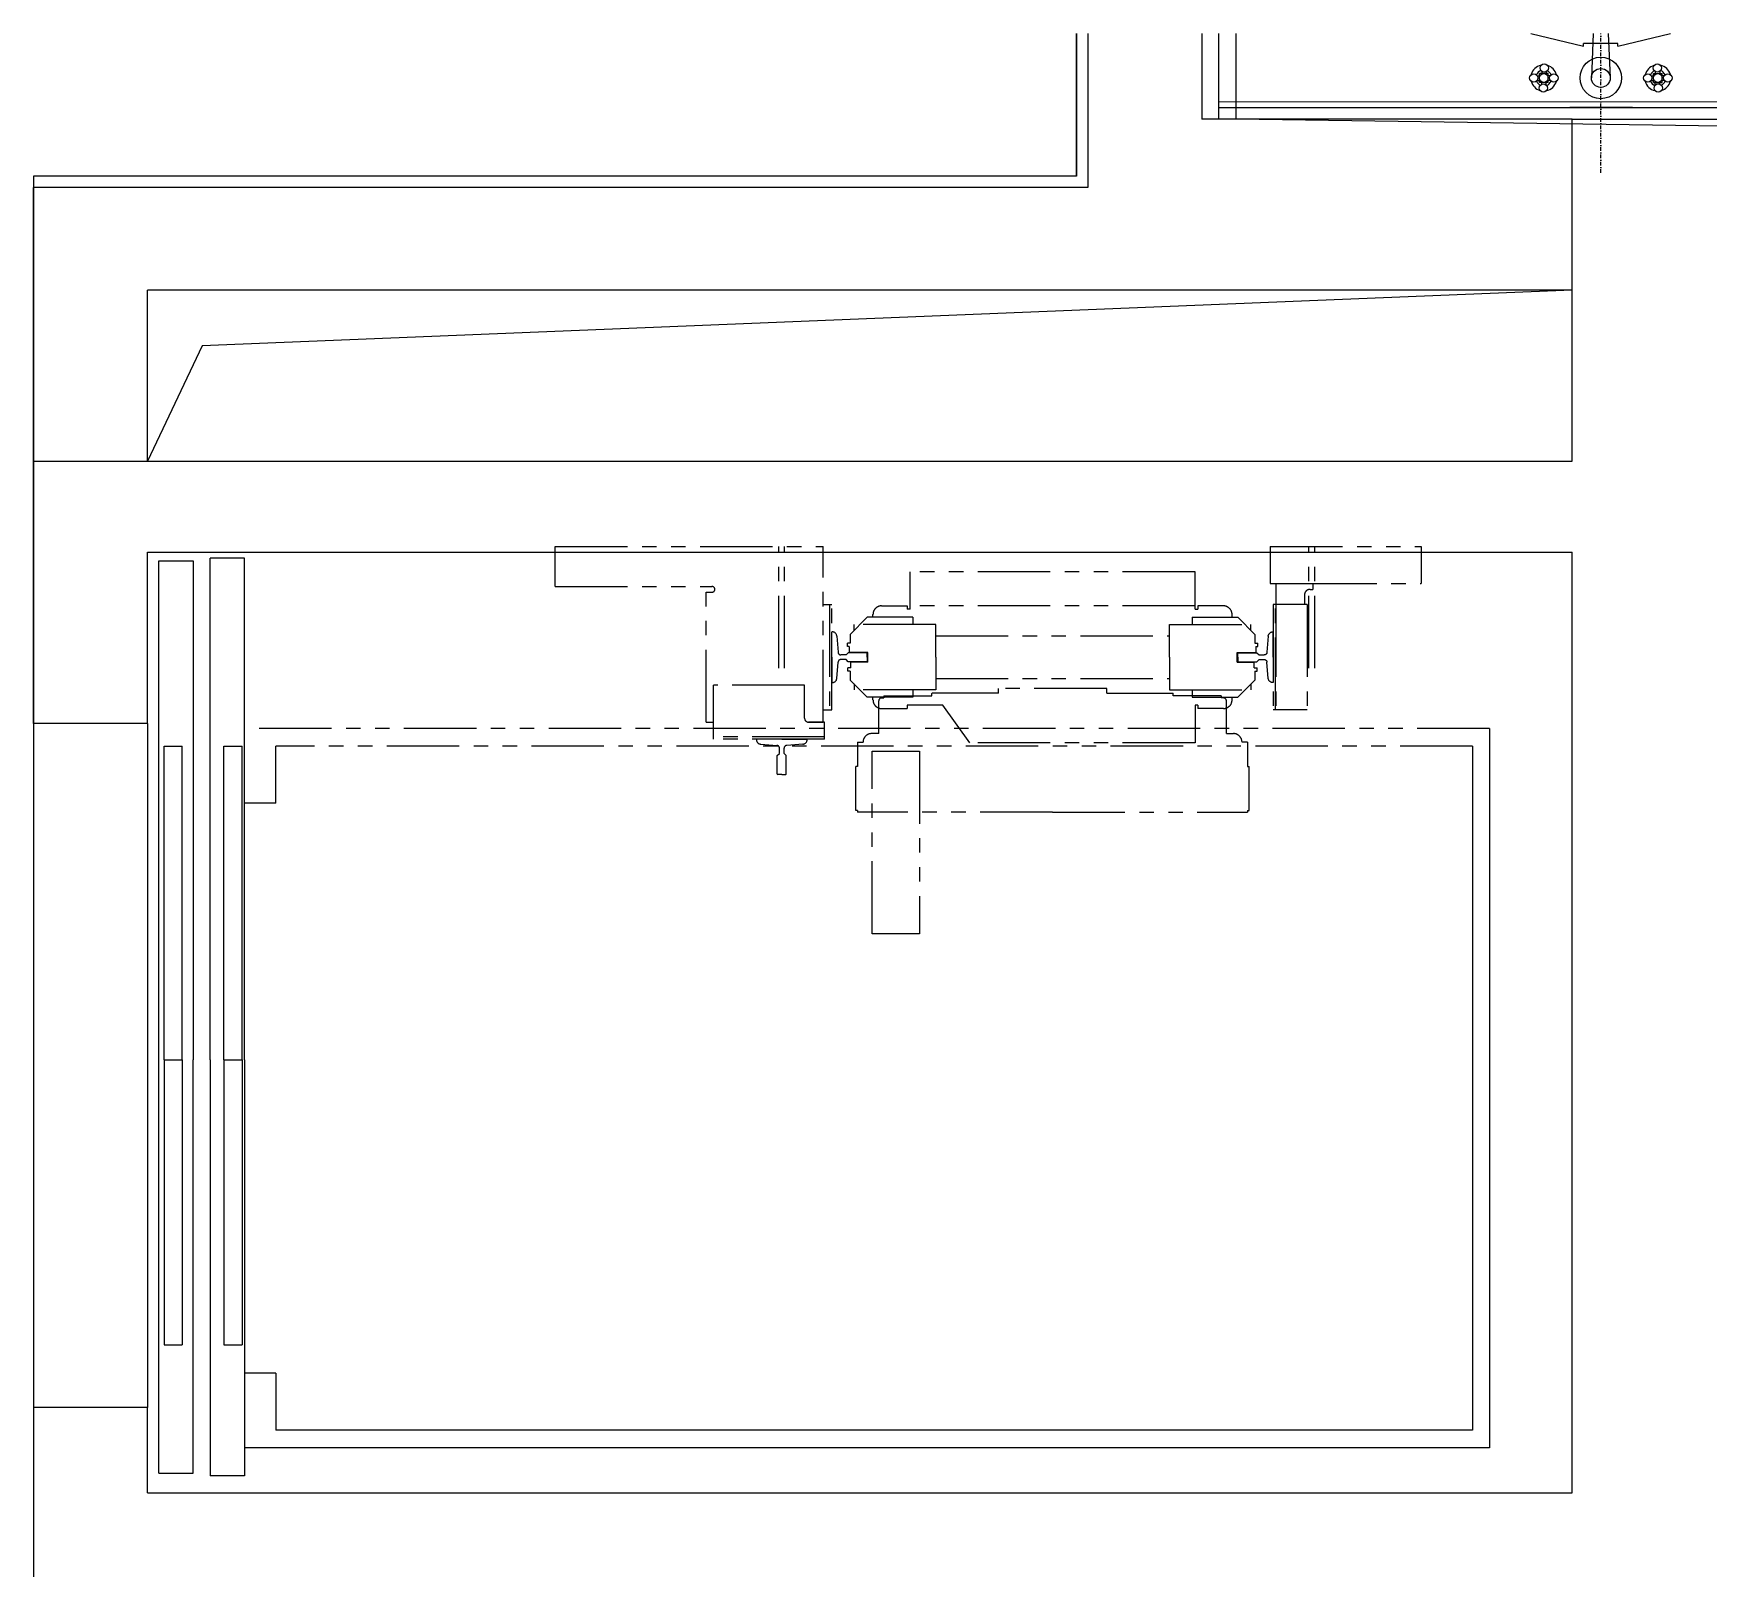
# Model space of a CAD drawing. Header units: millimetres. Extents: x 1372008 to 1411324, y -46445 to -30295.
# Drawn here: x 1385665 to 1388604, y -36037 to -33345 of the extents above; entities that cross this region are included whole.
import ezdxf

# ---------------------------------------------------------------- set-up
doc = ezdxf.new("R2010")
doc.units = ezdxf.units.MM
doc.linetypes.add('DASHDOT2', pattern=[12.7, 6.35, -3.175, 0, -3.175])
doc.linetypes.add('PHANTOMX2', pattern=[127, 63.5, -12.7, 12.7, -12.7, 12.7, -12.7])
for name, color, linetype in [('Baca', 7, 'Continuous'), ('Divar-komek', 7, 'Continuous'), ('Kafel', 7, 'Continuous'), ('Lift', 7, 'Continuous'), ('Meheccer', 7, 'Continuous'), ('plita 2', 7, 'Continuous'), ('Santexnika', 7, 'Continuous'), ('sutun1', 7, 'Continuous')]:
    doc.layers.add(name, color=color, linetype=linetype)
doc.layers.add('Guzgu', color=165, linetype='Continuous', lineweight=5, true_color=0x385ca8)

msp = doc.modelspace()

# ---------------------------------------------------------------- linework, layer by layer
at = {"layer": 'Baca'}
msp.add_lwpolyline([(1388365.2, -33794.8), (1385961.3, -33892.8), (1385865.2, -34094.8)], dxfattribs=at)
at = {"layer": 'Divar-komek'}
for p, q in [((1387515.2, -33344.8), (1387515.2, -33614.8)), ((1387715.2, -33344.8), (1387715.2, -33494.8)), ((1388365.2, -33494.8), (1387715.2, -33494.8)), ((1387515.2, -33614.8), (1385665.2, -33614.8)), ((1385665.2, -34094.8), (1385665.2, -33614.8)), ((1388365.2, -33794.8), (1385865.2, -33794.8)), ((1385865.2, -34094.8), (1385865.2, -33794.8))]:
    msp.add_line(p, q, dxfattribs=at)
at = {"layer": 'Guzgu'}
msp.add_line((1391085.2, -33464.8), (1387745.2, -33464.8), dxfattribs=at)
at = {"layer": 'Kafel'}
for p, q in [((1387495.2, -33594.8), (1387495.2, -33344.8)), ((1387745.2, -33494.8), (1387745.2, -33344.8))]:
    msp.add_line(p, q, dxfattribs=at)
at = {"layer": 'Lift'}
for p, q in [((1386035.2, -34264.8), (1385975.2, -34264.8)), ((1385975.2, -35144.8), (1385975.2, -34264.8)), ((1386035.2, -35144.8), (1386035.2, -34264.8)), ((1386580.7, -34314.8), (1386580.7, -34244.8)), ((1385885.2, -34269.8), (1385945.2, -34269.8)), ((1385885.2, -35869.8), (1385885.2, -34269.8)), ((1385945.2, -34269.8), (1385945.2, -35144.8)), ((1388220.2, -34563.8), (1388220.2, -35825.8)), ((1385894.2, -35144.8), (1385894.2, -34594.8)), ((1385894.2, -34594.8), (1385926.2, -34594.8)), ((1385926.2, -35144.8), (1385926.2, -34594.8)), ((1385999.2, -34594.8), (1386031.2, -34594.8)), ((1385999.2, -35144.8), (1385999.2, -34594.8)), ((1386031.2, -35144.8), (1386031.2, -34594.8)), ((1386090.2, -34694.8), (1386090.2, -34594.8)), ((1388190.2, -34594.8), (1388190.2, -35794.8)), ((1386090.2, -34694.8), (1386035.2, -34694.8)), ((1385894.2, -35144.8), (1385894.2, -35644.8)), ((1385894.2, -35144.8), (1385926.2, -35144.8)), ((1385926.2, -35144.8), (1385926.2, -35644.8)), ((1385945.2, -35869.8), (1385945.2, -35144.8)), ((1385975.2, -35144.8), (1385975.2, -35874.8)), ((1385999.2, -35144.8), (1386031.2, -35144.8)), ((1385999.2, -35144.8), (1385999.2, -35644.8)), ((1386031.2, -35144.8), (1386031.2, -35644.8)), ((1386035.2, -35144.8), (1386035.2, -35874.8)), ((1385894.2, -35644.8), (1385926.2, -35644.8)), ((1385999.2, -35644.8), (1386031.2, -35644.8)), ((1386090.2, -35694.8), (1386035.2, -35694.8)), ((1386090.2, -35694.8), (1386090.2, -35794.8)), ((1388190.2, -35794.8), (1386090.2, -35794.8)), ((1388220.2, -35825.8), (1386035.2, -35825.8)), ((1385885.2, -35869.8), (1385945.2, -35869.8)), ((1386035.2, -35874.8), (1385975.2, -35874.8))]:
    msp.add_line(p, q, dxfattribs=at)
at = {"layer": 'Lift', "linetype": 'PHANTOMX2', "ltscale": 2}
for p, q in [((1386580.7, -34244.8), (1387050.7, -34244.8)), ((1386973.2, -34458.1), (1386973.2, -34244.8)), ((1386983.2, -34458.1), (1386983.2, -34244.8)), ((1387050.7, -34552.8), (1387050.7, -34244.8)), ((1387835.2, -34244.8), (1387835.2, -34309.8)), ((1387835.2, -34244.8), (1388100.2, -34244.8)), ((1387903.2, -34458.1), (1387903.2, -34244.8)), ((1387913.2, -34458.1), (1387913.2, -34244.8)), ((1388100.2, -34244.8), (1388100.2, -34309.8)), ((1387703.2, -34288.8), (1387203.2, -34288.8)), ((1387203.2, -34354.8), (1387203.2, -34288.8)), ((1387703.2, -34354.8), (1387703.2, -34288.8)), ((1386580.7, -34314.8), (1386855.7, -34314.8)), ((1386845.7, -34324.8), (1386855.7, -34324.8)), ((1386845.7, -34552.8), (1386845.7, -34324.8)), ((1387835.2, -34309.8), (1387845.2, -34309.8)), ((1387845.2, -34309.8), (1387845.2, -34346.3)), ((1387845.2, -34309.8), (1387895.2, -34309.8)), ((1387895.2, -34309.8), (1388100.2, -34309.8)), ((1387905.2, -34319.8), (1387910.2, -34319.8)), ((1387910.2, -34309.8), (1387910.2, -34319.8)), ((1387050.7, -34346.3), (1387066.2, -34346.3)), ((1387061.7, -34346.3), (1387061.7, -34531.3)), ((1387066.2, -34531.3), (1387066.2, -34346.3)), ((1387153.2, -34348.8), (1387198.2, -34348.8)), ((1387198.2, -34348.8), (1387198.2, -34354.8)), ((1387203.2, -34354.8), (1387198.2, -34354.8)), ((1387703.2, -34348.8), (1387203.2, -34348.8)), ((1387203.2, -34354.8), (1387203.2, -34348.8)), ((1387703.2, -34354.8), (1387703.2, -34348.8)), ((1387703.2, -34354.8), (1387708.2, -34354.8)), ((1387708.2, -34348.8), (1387708.2, -34354.8)), ((1387753.2, -34348.8), (1387708.2, -34348.8)), ((1387840.2, -34346.3), (1387840.2, -34531.3)), ((1387845.2, -34346.3), (1387840.2, -34346.3)), ((1387844.7, -34531.3), (1387844.7, -34346.3)), ((1387895.2, -34346.3), (1387845.2, -34346.3)), ((1387845.2, -34346.3), (1387845.2, -34528.8)), ((1387895.2, -34329.8), (1387895.2, -34346.3)), ((1387900.2, -34346.3), (1387895.2, -34346.3)), ((1387900.2, -34346.3), (1387900.2, -34531.3)), ((1387098.2, -34398.8), (1387128.2, -34368.8)), ((1387248.2, -34381.3), (1387105.2, -34381.3)), ((1387105.2, -34391.8), (1387105.2, -34381.3)), ((1387208.2, -34368.8), (1387128.2, -34368.8)), ((1387138.2, -34368.8), (1387138.2, -34363.8)), ((1387208.2, -34368.8), (1387208.2, -34381.3)), ((1387248.2, -34438.8), (1387248.2, -34381.3)), ((1387658.2, -34438.8), (1387658.2, -34381.3)), ((1387658.2, -34381.3), (1387801.2, -34381.3)), ((1387698.2, -34368.8), (1387698.2, -34381.3)), ((1387698.2, -34368.8), (1387778.2, -34368.8)), ((1387768.2, -34368.8), (1387768.2, -34363.8)), ((1387808.2, -34398.8), (1387778.2, -34368.8)), ((1387801.2, -34391.8), (1387801.2, -34381.3)), ((1387066.2, -34438.8), (1387066.2, -34394.3)), ((1387066.2, -34394.3), (1387066.7, -34394.3)), ((1387074.7, -34401.7), (1387076.9, -34430.2)), ((1387098.2, -34414.3), (1387093.2, -34414.3)), ((1387093.2, -34420.3), (1387093.2, -34414.3)), ((1387098.2, -34398.8), (1387098.2, -34414.3)), ((1387248.2, -34401.3), (1387658.2, -34401.3)), ((1387808.2, -34398.8), (1387808.2, -34414.3)), ((1387808.2, -34414.3), (1387813.2, -34414.3)), ((1387813.2, -34420.3), (1387813.2, -34414.3)), ((1387831.7, -34401.7), (1387829.5, -34430.2)), ((1387840.2, -34394.3), (1387839.7, -34394.3)), ((1387840.2, -34438.8), (1387840.2, -34394.3)), ((1387066.2, -34438.8), (1387066.2, -34483.3)), ((1387090.9, -34434.8), (1387081.9, -34434.8)), ((1387090.9, -34442.8), (1387081.9, -34442.8)), ((1387094.8, -34430.9), (1387090.9, -34434.8)), ((1387094.8, -34446.8), (1387090.9, -34442.8)), ((1387096.2, -34420.3), (1387093.2, -34420.3)), ((1387127.2, -34430.9), (1387094.8, -34430.9)), ((1387096.2, -34420.3), (1387096.2, -34430.3)), ((1387129.2, -34430.3), (1387096.2, -34430.3)), ((1387127.2, -34430.9), (1387128.2, -34431.9)), ((1387128.2, -34438.8), (1387128.2, -34431.9)), ((1387128.2, -34438.8), (1387128.2, -34445.8)), ((1387129.2, -34447.3), (1387129.2, -34430.3)), ((1387248.2, -34438.8), (1387248.2, -34496.3)), ((1387658.2, -34438.8), (1387658.2, -34496.3)), ((1387777.2, -34430.3), (1387810.2, -34430.3)), ((1387777.2, -34447.3), (1387777.2, -34430.3)), ((1387779.2, -34430.9), (1387778.2, -34431.9)), ((1387778.2, -34438.8), (1387778.2, -34431.9)), ((1387778.2, -34438.8), (1387778.2, -34445.8)), ((1387779.2, -34430.9), (1387811.6, -34430.9)), ((1387810.2, -34420.3), (1387810.2, -34430.3)), ((1387810.2, -34420.3), (1387813.2, -34420.3)), ((1387811.6, -34430.9), (1387815.5, -34434.8)), ((1387811.6, -34446.8), (1387815.5, -34442.8)), ((1387815.5, -34434.8), (1387824.5, -34434.8)), ((1387815.5, -34442.8), (1387824.5, -34442.8)), ((1387840.2, -34438.8), (1387840.2, -34483.3)), ((1387074.7, -34476), (1387076.9, -34447.4)), ((1387099.2, -34457.3), (1387094.2, -34457.3)), ((1387094.2, -34463.3), (1387094.2, -34457.3)), ((1387098.2, -34463.3), (1387094.2, -34463.3)), ((1387127.2, -34446.8), (1387094.8, -34446.8)), ((1387098.2, -34463.3), (1387098.2, -34478.8)), ((1387129.2, -34447.3), (1387099.2, -34447.3)), ((1387099.2, -34453.8), (1387099.2, -34447.3)), ((1387099.2, -34457.3), (1387099.2, -34453.8)), ((1387127.2, -34446.8), (1387128.2, -34445.8)), ((1387777.2, -34447.3), (1387807.2, -34447.3)), ((1387779.2, -34446.8), (1387778.2, -34445.8)), ((1387779.2, -34446.8), (1387811.6, -34446.8)), ((1387807.2, -34453.8), (1387807.2, -34447.3)), ((1387807.2, -34457.3), (1387807.2, -34453.8)), ((1387807.2, -34457.3), (1387812.2, -34457.3)), ((1387808.2, -34463.3), (1387808.2, -34478.8)), ((1387808.2, -34463.3), (1387812.2, -34463.3)), ((1387812.2, -34463.3), (1387812.2, -34457.3)), ((1387831.7, -34476), (1387829.5, -34447.4)), ((1387018.2, -34487.8), (1386858.2, -34487.8)), ((1386858.2, -34582.8), (1386858.2, -34487.8)), ((1387018.2, -34545.8), (1387018.2, -34487.8)), ((1387066.2, -34483.3), (1387066.7, -34483.3)), ((1387098.2, -34478.8), (1387128.2, -34508.8)), ((1387105.2, -34485.8), (1387105.2, -34496.3)), ((1387248.2, -34496.3), (1387105.2, -34496.3)), ((1387208.2, -34496.3), (1387208.2, -34508.8)), ((1387241.3, -34502.3), (1387241.8, -34501.8)), ((1387241.3, -34506.8), (1387241.3, -34502.3)), ((1387358.2, -34501.8), (1387241.8, -34501.8)), ((1387248.2, -34476.3), (1387658.2, -34476.3)), ((1387548.2, -34493.8), (1387358.2, -34493.8)), ((1387358.2, -34501.8), (1387358.2, -34493.8)), ((1387548.2, -34501.8), (1387548.2, -34493.8)), ((1387548.2, -34501.8), (1387664.6, -34501.8)), ((1387658.2, -34496.3), (1387801.2, -34496.3)), ((1387665.1, -34502.3), (1387664.6, -34501.8)), ((1387665.1, -34506.8), (1387665.1, -34502.3)), ((1387698.2, -34496.3), (1387698.2, -34508.8)), ((1387808.2, -34478.8), (1387778.2, -34508.8)), ((1387801.2, -34485.8), (1387801.2, -34496.3)), ((1387840.2, -34483.3), (1387839.7, -34483.3)), ((1387050.7, -34531.3), (1387066.2, -34531.3)), ((1387208.2, -34508.8), (1387128.2, -34508.8)), ((1387138.2, -34513.8), (1387138.2, -34508.8)), ((1387148.2, -34572.8), (1387148.2, -34515.3)), ((1387153.2, -34510.3), (1387157.3, -34510.3)), ((1387153.2, -34528.8), (1387198.2, -34528.8)), ((1387157.3, -34506.8), (1387157.3, -34510.3)), ((1387157.3, -34506.8), (1387241.3, -34506.8)), ((1387261, -34522.8), (1387198.2, -34522.8)), ((1387198.2, -34522.8), (1387198.2, -34528.8)), ((1387308.2, -34588.8), (1387261, -34522.8)), ((1387749.1, -34506.8), (1387665.1, -34506.8)), ((1387698.2, -34508.8), (1387778.2, -34508.8)), ((1387703.2, -34522.8), (1387703.2, -34588.8)), ((1387708.2, -34522.8), (1387703.2, -34522.8)), ((1387708.2, -34522.8), (1387708.2, -34528.8)), ((1387753.2, -34528.8), (1387708.2, -34528.8)), ((1387749.1, -34506.8), (1387749.1, -34510.3)), ((1387753.2, -34510.3), (1387749.1, -34510.3)), ((1387758.2, -34572.8), (1387758.2, -34515.3)), ((1387768.2, -34513.8), (1387768.2, -34508.8)), ((1387900.2, -34531.3), (1387840.2, -34531.3)), ((1386845.7, -34552.8), (1386858.2, -34552.8)), ((1387053.2, -34552.8), (1387025.2, -34552.8)), ((1387025.7, -34552.8), (1387050.7, -34552.8)), ((1387053.2, -34582.8), (1387053.2, -34552.8)), ((1388220.2, -34563.8), (1386035.2, -34563.8)), ((1387053.2, -34578.3), (1386858.2, -34578.3)), ((1387053.2, -34582.8), (1386858.2, -34582.8)), ((1386978.2, -34582.8), (1386933.7, -34582.8)), ((1386933.7, -34582.8), (1386933.7, -34583.3)), ((1386941.1, -34591.3), (1386969.6, -34593.6)), ((1386978.2, -34582.8), (1387022.7, -34582.8)), ((1387015.3, -34591.3), (1386986.8, -34593.6)), ((1387022.7, -34582.8), (1387022.7, -34583.3)), ((1387111.2, -34587.8), (1387111.2, -34612.5)), ((1387111.2, -34587.8), (1387120.7, -34587.8)), ((1387148.2, -34572.8), (1387135.7, -34572.8)), ((1387703.2, -34588.8), (1387308.2, -34588.8)), ((1387758.2, -34572.8), (1387770.7, -34572.8)), ((1387795.2, -34587.8), (1387785.7, -34587.8)), ((1387795.2, -34587.8), (1387795.2, -34612.5)), ((1388190.2, -34594.8), (1386090.2, -34594.8)), ((1386970.3, -34611.4), (1386974.2, -34607.5)), ((1386970.3, -34643.8), (1386970.3, -34611.4)), ((1386974.2, -34607.5), (1386974.2, -34598.5)), ((1386982.2, -34607.5), (1386982.2, -34598.5)), ((1386986.1, -34611.4), (1386982.2, -34607.5)), ((1386986.1, -34643.8), (1386986.1, -34611.4)), ((1387111.2, -34612.5), (1387111.2, -34630.5)), ((1387795.2, -34612.5), (1387795.2, -34630.5)), ((1386970.3, -34643.8), (1386971.3, -34644.8)), ((1386978.2, -34644.8), (1386971.3, -34644.8)), ((1386978.2, -34644.8), (1386985.1, -34644.8)), ((1386986.1, -34643.8), (1386985.1, -34644.8)), ((1387111.2, -34630.5), (1387108.2, -34630.5)), ((1387108.2, -34707.5), (1387108.2, -34630.5)), ((1387795.2, -34630.5), (1387798.2, -34630.5)), ((1387798.2, -34707.5), (1387798.2, -34630.5)), ((1387111.2, -34707.5), (1387108.2, -34707.5)), ((1387111.2, -34707.5), (1387111.2, -34710.5)), ((1387795.2, -34707.5), (1387795.2, -34710.5)), ((1387795.2, -34707.5), (1387798.2, -34707.5)), ((1387453.2, -34710.5), (1387111.2, -34710.5)), ((1387453.2, -34710.5), (1387795.2, -34710.5))]:
    msp.add_line(p, q, dxfattribs=at)
msp.add_lwpolyline([(1387136.7, -34923.8), (1387136.7, -34603.8), (1387219.7, -34603.8), (1387219.7, -34923.8)], close=True, dxfattribs=at)
for centre, radius, start, end in [((1386855.7, -34319.8), 5, -90, 90), ((1387905.2, -34329.8), 10, 90, 180), ((1387153.2, -34363.8), 15, 109.4712, 180), ((1387153.2, -34363.8), 15, 90, 109.4712), ((1387753.2, -34363.8), 15, 0, 90), ((1387066.7, -34402.3), 8, 4.5177, 90), ((1387081.9, -34429.8), 5, -175.4823, -90), ((1387081.9, -34447.8), 5, 90, 175.4823), ((1387066.7, -34475.3), 8, -90, -4.5177), ((1387153.2, -34513.8), 15, 180, -109.4712), ((1387153.2, -34515.3), 5, 90, 180), ((1387153.2, -34513.8), 15, -109.4712, -90), ((1387753.2, -34515.3), 5, 0, 90), ((1387753.2, -34513.8), 15, -90, 0), ((1387025.2, -34545.8), 7, 180, -90), ((1386941.7, -34583.3), 8, 180, -94.5177), ((1387014.7, -34583.3), 8, -85.4823, 0), ((1387135.7, -34587.8), 15, 90, 180), ((1387770.7, -34587.8), 15, 0, 90), ((1386969.2, -34598.5), 5, 0, 85.4823), ((1386987.2, -34598.5), 5, 94.5177, 180)]:
    msp.add_arc(centre, radius, start, end, dxfattribs=at)
at = {"layer": 'Lift', "linetype": 'PHANTOMX2', "ltscale": 2, "extrusion": (0, 0, -1)}
for centre, major_axis, start_param, end_param in [((1387839.7, -34402.3), (5.66, -5.66), 2.435043, 3.926991), ((1387824.5, -34429.8), (3.54, -3.54), 5.576636, 0.785398), ((1387824.5, -34447.8), (-3.54, -3.54), 2.356194, 3.848142), ((1387839.7, -34475.3), (5.66, -5.66), 0.785398, 2.277346)]:
    msp.add_ellipse(centre, major_axis=major_axis, ratio=1, start_param=start_param, end_param=end_param, dxfattribs=at)
at = {"layer": 'Meheccer'}
msp.add_line((1387745.2, -33474.8), (1391085.2, -33474.8), dxfattribs=at)
at = {"layer": 'plita 2'}
msp.add_line((1385865.2, -34554.8), (1385865.2, -35754.8), dxfattribs=at)
at = {"layer": 'Santexnika'}
for p, q in [((1388402.1, -33344.8), (1388398.7, -33422.8)), ((1388402.1, -33344.8), (1388398.7, -33422.8)), ((1388402.1, -33344.8), (1388398.7, -33422.8)), ((1388402.1, -33344.8), (1388398.7, -33422.8)), ((1388402.1, -33344.8), (1388398.7, -33422.8)), ((1388402.1, -33344.8), (1388398.7, -33422.8)), ((1388402.1, -33344.8), (1388398.7, -33422.8)), ((1388402.1, -33344.8), (1388398.7, -33422.8)), ((1388428.3, -33344.8), (1388431.7, -33422.8)), ((1388428.3, -33344.8), (1388431.7, -33422.8)), ((1388428.3, -33344.8), (1388431.7, -33422.8)), ((1388428.3, -33344.8), (1388431.7, -33422.8)), ((1388428.3, -33344.8), (1388431.7, -33422.8)), ((1388428.3, -33344.8), (1388431.7, -33422.8)), ((1388428.3, -33344.8), (1388431.7, -33422.8)), ((1388428.3, -33344.8), (1388431.7, -33422.8)), ((1388445.3, -33362.6), (1388385.1, -33362.6)), ((1388385.1, -33367), (1388385.1, -33362.6)), ((1388445.3, -33362.6), (1388385.1, -33362.6)), ((1388385.1, -33367), (1388385.1, -33362.6)), ((1388445.3, -33362.6), (1388385.1, -33362.6)), ((1388385.1, -33367), (1388385.1, -33362.6)), ((1388445.3, -33362.6), (1388385.1, -33362.6)), ((1388385.1, -33367), (1388385.1, -33362.6)), ((1388445.3, -33362.6), (1388385.1, -33362.6)), ((1388385.1, -33367), (1388385.1, -33362.6)), ((1388445.3, -33362.6), (1388385.1, -33362.6)), ((1388385.1, -33367), (1388385.1, -33362.6)), ((1388445.3, -33362.6), (1388385.1, -33362.6)), ((1388385.1, -33367), (1388385.1, -33362.6)), ((1388445.3, -33362.6), (1388385.1, -33362.6)), ((1388385.1, -33367), (1388385.1, -33362.6)), ((1388445.3, -33367), (1388445.3, -33362.6)), ((1388445.3, -33367), (1388445.3, -33362.6)), ((1388445.3, -33367), (1388445.3, -33362.6)), ((1388445.3, -33367), (1388445.3, -33362.6)), ((1388445.3, -33367), (1388445.3, -33362.6)), ((1388445.3, -33367), (1388445.3, -33362.6)), ((1388445.3, -33367), (1388445.3, -33362.6)), ((1388445.3, -33367), (1388445.3, -33362.6)), ((1388307.6, -33430.5), (1388307.6, -33415.2)), ((1388322.8, -33415.2), (1388307.6, -33415.2)), ((1388307.6, -33430.5), (1388307.6, -33415.2)), ((1388322.8, -33415.2), (1388307.6, -33415.2)), ((1388307.6, -33430.5), (1388307.6, -33415.2)), ((1388322.8, -33415.2), (1388307.6, -33415.2)), ((1388307.6, -33430.5), (1388307.6, -33415.2)), ((1388322.8, -33415.2), (1388307.6, -33415.2)), ((1388307.6, -33430.5), (1388307.6, -33415.2)), ((1388322.8, -33415.2), (1388307.6, -33415.2)), ((1388307.6, -33430.5), (1388307.6, -33415.2)), ((1388322.8, -33415.2), (1388307.6, -33415.2)), ((1388307.6, -33430.5), (1388307.6, -33415.2)), ((1388322.8, -33415.2), (1388307.6, -33415.2)), ((1388307.6, -33430.5), (1388307.6, -33415.2)), ((1388322.8, -33415.2), (1388307.6, -33415.2)), ((1388311.7, -33411.3), (1388311.7, -33415.2)), ((1388311.7, -33411.3), (1388311.7, -33415.2)), ((1388311.7, -33411.3), (1388311.7, -33415.2)), ((1388311.7, -33411.3), (1388311.7, -33415.2)), ((1388311.7, -33411.3), (1388311.7, -33415.2)), ((1388311.7, -33411.3), (1388311.7, -33415.2)), ((1388311.7, -33411.3), (1388311.7, -33415.2)), ((1388311.7, -33411.3), (1388311.7, -33415.2)), ((1388319.5, -33411.7), (1388319.5, -33415.2)), ((1388319.5, -33411.7), (1388319.5, -33415.2)), ((1388319.5, -33411.7), (1388319.5, -33415.2)), ((1388319.5, -33411.7), (1388319.5, -33415.2)), ((1388319.5, -33411.7), (1388319.5, -33415.2)), ((1388319.5, -33411.7), (1388319.5, -33415.2)), ((1388319.5, -33411.7), (1388319.5, -33415.2)), ((1388319.5, -33411.7), (1388319.5, -33415.2)), ((1388322.8, -33430.5), (1388322.8, -33415.2)), ((1388322.8, -33430.5), (1388322.8, -33415.2)), ((1388322.8, -33430.5), (1388322.8, -33415.2)), ((1388322.8, -33430.5), (1388322.8, -33415.2)), ((1388322.8, -33430.5), (1388322.8, -33415.2)), ((1388322.8, -33430.5), (1388322.8, -33415.2)), ((1388322.8, -33430.5), (1388322.8, -33415.2)), ((1388322.8, -33430.5), (1388322.8, -33415.2)), ((1388507.6, -33430.5), (1388507.6, -33415.2)), ((1388507.6, -33415.2), (1388522.8, -33415.2)), ((1388507.6, -33430.5), (1388507.6, -33415.2)), ((1388507.6, -33415.2), (1388522.8, -33415.2)), ((1388507.6, -33430.5), (1388507.6, -33415.2)), ((1388507.6, -33415.2), (1388522.8, -33415.2)), ((1388507.6, -33430.5), (1388507.6, -33415.2)), ((1388507.6, -33415.2), (1388522.8, -33415.2)), ((1388507.6, -33430.5), (1388507.6, -33415.2)), ((1388507.6, -33415.2), (1388522.8, -33415.2)), ((1388507.6, -33430.5), (1388507.6, -33415.2)), ((1388507.6, -33415.2), (1388522.8, -33415.2)), ((1388507.6, -33430.5), (1388507.6, -33415.2)), ((1388507.6, -33415.2), (1388522.8, -33415.2)), ((1388507.6, -33430.5), (1388507.6, -33415.2)), ((1388507.6, -33415.2), (1388522.8, -33415.2)), ((1388510.9, -33411.7), (1388510.9, -33415.2)), ((1388510.9, -33411.7), (1388510.9, -33415.2)), ((1388510.9, -33411.7), (1388510.9, -33415.2)), ((1388510.9, -33411.7), (1388510.9, -33415.2)), ((1388510.9, -33411.7), (1388510.9, -33415.2)), ((1388510.9, -33411.7), (1388510.9, -33415.2)), ((1388510.9, -33411.7), (1388510.9, -33415.2)), ((1388510.9, -33411.7), (1388510.9, -33415.2)), ((1388518.7, -33411.3), (1388518.7, -33415.2)), ((1388518.7, -33411.3), (1388518.7, -33415.2)), ((1388518.7, -33411.3), (1388518.7, -33415.2)), ((1388518.7, -33411.3), (1388518.7, -33415.2)), ((1388518.7, -33411.3), (1388518.7, -33415.2)), ((1388518.7, -33411.3), (1388518.7, -33415.2)), ((1388518.7, -33411.3), (1388518.7, -33415.2)), ((1388518.7, -33411.3), (1388518.7, -33415.2)), ((1388522.8, -33430.5), (1388522.8, -33415.2)), ((1388522.8, -33430.5), (1388522.8, -33415.2)), ((1388522.8, -33430.5), (1388522.8, -33415.2)), ((1388522.8, -33430.5), (1388522.8, -33415.2)), ((1388522.8, -33430.5), (1388522.8, -33415.2)), ((1388522.8, -33430.5), (1388522.8, -33415.2)), ((1388522.8, -33430.5), (1388522.8, -33415.2)), ((1388522.8, -33430.5), (1388522.8, -33415.2)), ((1388303.6, -33427.1), (1388307.6, -33427.1)), ((1388303.6, -33427.1), (1388307.6, -33427.1)), ((1388303.6, -33427.1), (1388307.6, -33427.1)), ((1388303.6, -33427.1), (1388307.6, -33427.1)), ((1388303.6, -33427.1), (1388307.6, -33427.1)), ((1388303.6, -33427.1), (1388307.6, -33427.1)), ((1388303.6, -33427.1), (1388307.6, -33427.1)), ((1388303.6, -33427.1), (1388307.6, -33427.1)), ((1388304.1, -33419.3), (1388307.6, -33419.3)), ((1388304.1, -33419.3), (1388307.6, -33419.3)), ((1388304.1, -33419.3), (1388307.6, -33419.3)), ((1388304.1, -33419.3), (1388307.6, -33419.3)), ((1388304.1, -33419.3), (1388307.6, -33419.3)), ((1388304.1, -33419.3), (1388307.6, -33419.3)), ((1388304.1, -33419.3), (1388307.6, -33419.3)), ((1388304.1, -33419.3), (1388307.6, -33419.3)), ((1388322.8, -33430.5), (1388307.6, -33430.5)), ((1388322.8, -33430.5), (1388307.6, -33430.5)), ((1388322.8, -33430.5), (1388307.6, -33430.5)), ((1388322.8, -33430.5), (1388307.6, -33430.5)), ((1388322.8, -33430.5), (1388307.6, -33430.5)), ((1388322.8, -33430.5), (1388307.6, -33430.5)), ((1388322.8, -33430.5), (1388307.6, -33430.5)), ((1388322.8, -33430.5), (1388307.6, -33430.5)), ((1388311.7, -33433.5), (1388311.7, -33430.5)), ((1388311.7, -33433.5), (1388311.7, -33430.5)), ((1388311.7, -33433.5), (1388311.7, -33430.5)), ((1388311.7, -33433.5), (1388311.7, -33430.5)), ((1388311.7, -33433.5), (1388311.7, -33430.5)), ((1388311.7, -33433.5), (1388311.7, -33430.5)), ((1388311.7, -33433.5), (1388311.7, -33430.5)), ((1388311.7, -33433.5), (1388311.7, -33430.5)), ((1388319.5, -33435), (1388319.5, -33430.5)), ((1388319.5, -33435), (1388319.5, -33430.5)), ((1388319.5, -33435), (1388319.5, -33430.5)), ((1388319.5, -33435), (1388319.5, -33430.5)), ((1388319.5, -33435), (1388319.5, -33430.5)), ((1388319.5, -33435), (1388319.5, -33430.5)), ((1388319.5, -33435), (1388319.5, -33430.5)), ((1388319.5, -33435), (1388319.5, -33430.5)), ((1388326.3, -33419.3), (1388322.8, -33419.3)), ((1388326.3, -33419.3), (1388322.8, -33419.3)), ((1388326.3, -33419.3), (1388322.8, -33419.3)), ((1388326.3, -33419.3), (1388322.8, -33419.3)), ((1388326.3, -33419.3), (1388322.8, -33419.3)), ((1388326.3, -33419.3), (1388322.8, -33419.3)), ((1388326.3, -33419.3), (1388322.8, -33419.3)), ((1388326.3, -33419.3), (1388322.8, -33419.3)), ((1388326.8, -33427.1), (1388322.8, -33427.1)), ((1388326.8, -33427.1), (1388322.8, -33427.1)), ((1388326.8, -33427.1), (1388322.8, -33427.1)), ((1388326.8, -33427.1), (1388322.8, -33427.1)), ((1388326.8, -33427.1), (1388322.8, -33427.1)), ((1388326.8, -33427.1), (1388322.8, -33427.1)), ((1388326.8, -33427.1), (1388322.8, -33427.1)), ((1388326.8, -33427.1), (1388322.8, -33427.1)), ((1388503.6, -33427.1), (1388507.6, -33427.1)), ((1388503.6, -33427.1), (1388507.6, -33427.1)), ((1388503.6, -33427.1), (1388507.6, -33427.1)), ((1388503.6, -33427.1), (1388507.6, -33427.1)), ((1388503.6, -33427.1), (1388507.6, -33427.1)), ((1388503.6, -33427.1), (1388507.6, -33427.1)), ((1388503.6, -33427.1), (1388507.6, -33427.1)), ((1388503.6, -33427.1), (1388507.6, -33427.1)), ((1388504.1, -33419.3), (1388507.6, -33419.3)), ((1388504.1, -33419.3), (1388507.6, -33419.3)), ((1388504.1, -33419.3), (1388507.6, -33419.3)), ((1388504.1, -33419.3), (1388507.6, -33419.3)), ((1388504.1, -33419.3), (1388507.6, -33419.3)), ((1388504.1, -33419.3), (1388507.6, -33419.3)), ((1388504.1, -33419.3), (1388507.6, -33419.3)), ((1388504.1, -33419.3), (1388507.6, -33419.3)), ((1388507.6, -33430.5), (1388522.8, -33430.5)), ((1388507.6, -33430.5), (1388522.8, -33430.5)), ((1388507.6, -33430.5), (1388522.8, -33430.5)), ((1388507.6, -33430.5), (1388522.8, -33430.5)), ((1388507.6, -33430.5), (1388522.8, -33430.5)), ((1388507.6, -33430.5), (1388522.8, -33430.5)), ((1388507.6, -33430.5), (1388522.8, -33430.5)), ((1388507.6, -33430.5), (1388522.8, -33430.5)), ((1388510.9, -33435), (1388510.9, -33430.5)), ((1388510.9, -33435), (1388510.9, -33430.5)), ((1388510.9, -33435), (1388510.9, -33430.5)), ((1388510.9, -33435), (1388510.9, -33430.5)), ((1388510.9, -33435), (1388510.9, -33430.5)), ((1388510.9, -33435), (1388510.9, -33430.5)), ((1388510.9, -33435), (1388510.9, -33430.5)), ((1388510.9, -33435), (1388510.9, -33430.5)), ((1388518.7, -33433.5), (1388518.7, -33430.5)), ((1388518.7, -33433.5), (1388518.7, -33430.5)), ((1388518.7, -33433.5), (1388518.7, -33430.5)), ((1388518.7, -33433.5), (1388518.7, -33430.5)), ((1388518.7, -33433.5), (1388518.7, -33430.5)), ((1388518.7, -33433.5), (1388518.7, -33430.5)), ((1388518.7, -33433.5), (1388518.7, -33430.5)), ((1388518.7, -33433.5), (1388518.7, -33430.5)), ((1388526.3, -33419.3), (1388522.8, -33419.3)), ((1388526.3, -33419.3), (1388522.8, -33419.3)), ((1388526.3, -33419.3), (1388522.8, -33419.3)), ((1388526.3, -33419.3), (1388522.8, -33419.3)), ((1388526.3, -33419.3), (1388522.8, -33419.3)), ((1388526.3, -33419.3), (1388522.8, -33419.3)), ((1388526.3, -33419.3), (1388522.8, -33419.3)), ((1388526.3, -33419.3), (1388522.8, -33419.3)), ((1388526.8, -33427.1), (1388522.8, -33427.1)), ((1388526.8, -33427.1), (1388522.8, -33427.1)), ((1388526.8, -33427.1), (1388522.8, -33427.1)), ((1388526.8, -33427.1), (1388522.8, -33427.1)), ((1388526.8, -33427.1), (1388522.8, -33427.1)), ((1388526.8, -33427.1), (1388522.8, -33427.1)), ((1388526.8, -33427.1), (1388522.8, -33427.1)), ((1388526.8, -33427.1), (1388522.8, -33427.1)), ((1388471, -33474.8), (1388360.8, -33474.8)), ((1388471, -33474.8), (1388360.8, -33474.8)), ((1388471, -33474.8), (1388360.8, -33474.8)), ((1388471, -33474.8), (1388360.8, -33474.8)), ((1388471, -33474.8), (1388360.8, -33474.8)), ((1388471, -33474.8), (1388360.8, -33474.8)), ((1388471, -33474.8), (1388360.8, -33474.8)), ((1388471, -33474.8), (1388360.8, -33474.8))]:
    msp.add_line(p, q, dxfattribs=at)
at = {"layer": 'Santexnika', "color": 26, "linetype": 'DASHDOT2', "true_color": 0x791e15}
msp.add_line((1388415.2, -33589.2), (1388415.2, -33344.8), dxfattribs=at)
msp.add_line((1388415.2, -33589.2), (1388415.2, -33344.8), dxfattribs=at)
msp.add_line((1388415.2, -33589.2), (1388415.2, -33344.8), dxfattribs=at)
msp.add_line((1388415.2, -33589.2), (1388415.2, -33344.8), dxfattribs=at)
msp.add_line((1388415.2, -33589.2), (1388415.2, -33344.8), dxfattribs=at)
msp.add_line((1388415.2, -33589.2), (1388415.2, -33344.8), dxfattribs=at)
msp.add_line((1388415.2, -33589.2), (1388415.2, -33344.8), dxfattribs=at)
msp.add_line((1388415.2, -33589.2), (1388415.2, -33344.8), dxfattribs=at)
at = {"layer": 'Santexnika'}
for points in [[(1388292.6, -33344.8), (1388385.1, -33367)], [(1388292.6, -33344.8), (1388385.1, -33367)], [(1388292.6, -33344.8), (1388385.1, -33367)], [(1388292.6, -33344.8), (1388385.1, -33367)], [(1388292.6, -33344.8), (1388385.1, -33367)], [(1388292.6, -33344.8), (1388385.1, -33367)], [(1388292.6, -33344.8), (1388385.1, -33367)], [(1388292.6, -33344.8), (1388385.1, -33367)], [(1388445.3, -33367), (1388537.8, -33344.8)], [(1388445.3, -33367), (1388537.8, -33344.8)], [(1388445.3, -33367), (1388537.8, -33344.8)], [(1388445.3, -33367), (1388537.8, -33344.8)], [(1388445.3, -33367), (1388537.8, -33344.8)], [(1388445.3, -33367), (1388537.8, -33344.8)], [(1388445.3, -33367), (1388537.8, -33344.8)], [(1388445.3, -33367), (1388537.8, -33344.8)]]:
    msp.add_lwpolyline(points, dxfattribs=at)
for centre, radius in [((1388415.2, -33422.8), 36.4), ((1388415.2, -33422.8), 36.4), ((1388415.2, -33422.8), 36.4), ((1388415.2, -33422.8), 36.4), ((1388415.2, -33422.8), 36.4), ((1388415.2, -33422.8), 36.4), ((1388415.2, -33422.8), 36.4), ((1388415.2, -33422.8), 36.4), ((1388297.6, -33422.8), 7.36), ((1388297.6, -33422.8), 7.36), ((1388297.6, -33422.8), 7.36), ((1388297.6, -33422.8), 7.36), ((1388297.6, -33422.8), 7.36), ((1388297.6, -33422.8), 7.36), ((1388297.6, -33422.8), 7.36), ((1388297.6, -33422.8), 7.36), ((1388315.2, -33422.8), 7.71), ((1388315.2, -33422.8), 7.71), ((1388315.2, -33422.8), 7.71), ((1388315.2, -33422.8), 7.71), ((1388315.2, -33422.8), 7.71), ((1388315.2, -33422.8), 7.71), ((1388315.2, -33422.8), 7.71), ((1388315.2, -33422.8), 7.71), ((1388316, -33405.3), 7.36), ((1388316, -33405.3), 7.36), ((1388316, -33405.3), 7.36), ((1388316, -33405.3), 7.36), ((1388316, -33405.3), 7.36), ((1388316, -33405.3), 7.36), ((1388316, -33405.3), 7.36), ((1388316, -33405.3), 7.36), ((1388332.8, -33422.8), 7.36), ((1388332.8, -33422.8), 7.36), ((1388332.8, -33422.8), 7.36), ((1388332.8, -33422.8), 7.36), ((1388332.8, -33422.8), 7.36), ((1388332.8, -33422.8), 7.36), ((1388332.8, -33422.8), 7.36), ((1388332.8, -33422.8), 7.36), ((1388415.2, -33422.8), 16.5), ((1388415.2, -33422.8), 16.5), ((1388415.2, -33422.8), 16.5), ((1388415.2, -33422.8), 16.5), ((1388415.2, -33422.8), 16.5), ((1388415.2, -33422.8), 16.5), ((1388415.2, -33422.8), 16.5), ((1388415.2, -33422.8), 16.5), ((1388497.6, -33422.8), 7.36), ((1388497.6, -33422.8), 7.36), ((1388497.6, -33422.8), 7.36), ((1388497.6, -33422.8), 7.36), ((1388497.6, -33422.8), 7.36), ((1388497.6, -33422.8), 7.36), ((1388497.6, -33422.8), 7.36), ((1388497.6, -33422.8), 7.36), ((1388514.4, -33405.3), 7.36), ((1388514.4, -33405.3), 7.36), ((1388514.4, -33405.3), 7.36), ((1388514.4, -33405.3), 7.36), ((1388514.4, -33405.3), 7.36), ((1388514.4, -33405.3), 7.36), ((1388514.4, -33405.3), 7.36), ((1388514.4, -33405.3), 7.36), ((1388515.2, -33422.8), 7.71), ((1388515.2, -33422.8), 7.71), ((1388515.2, -33422.8), 7.71), ((1388515.2, -33422.8), 7.71), ((1388515.2, -33422.8), 7.71), ((1388515.2, -33422.8), 7.71), ((1388515.2, -33422.8), 7.71), ((1388515.2, -33422.8), 7.71), ((1388532.8, -33422.8), 7.36), ((1388532.8, -33422.8), 7.36), ((1388532.8, -33422.8), 7.36), ((1388532.8, -33422.8), 7.36), ((1388532.8, -33422.8), 7.36), ((1388532.8, -33422.8), 7.36), ((1388532.8, -33422.8), 7.36), ((1388532.8, -33422.8), 7.36), ((1388314.4, -33440.4), 7.36), ((1388314.4, -33440.4), 7.36), ((1388314.4, -33440.4), 7.36), ((1388314.4, -33440.4), 7.36), ((1388314.4, -33440.4), 7.36), ((1388314.4, -33440.4), 7.36), ((1388314.4, -33440.4), 7.36), ((1388314.4, -33440.4), 7.36), ((1388516, -33440.4), 7.36), ((1388516, -33440.4), 7.36), ((1388516, -33440.4), 7.36), ((1388516, -33440.4), 7.36), ((1388516, -33440.4), 7.36), ((1388516, -33440.4), 7.36), ((1388516, -33440.4), 7.36), ((1388516, -33440.4), 7.36)]:
    msp.add_circle(centre, radius, dxfattribs=at)
for centre, radius, start, end in [((1388315.2, -33422.8), 22.8, 102.4201, 165.097), ((1388315.2, -33422.8), 22.8, 102.4201, 165.097), ((1388315.2, -33422.8), 22.8, 102.4201, 165.097), ((1388315.2, -33422.8), 22.8, 102.4201, 165.097), ((1388315.2, -33422.8), 22.8, 102.4201, 165.097), ((1388315.2, -33422.8), 22.8, 102.4201, 165.097), ((1388315.2, -33422.8), 22.8, 102.4201, 165.097), ((1388315.2, -33422.8), 22.8, 102.4201, 165.097), ((1388315.2, -33422.8), 14, 111.2616, 156.2555), ((1388315.2, -33422.8), 14, 111.2616, 156.2555), ((1388315.2, -33422.8), 14, 111.2616, 156.2555), ((1388315.2, -33422.8), 14, 111.2616, 156.2555), ((1388315.2, -33422.8), 14, 111.2616, 156.2555), ((1388315.2, -33422.8), 14, 111.2616, 156.2555), ((1388315.2, -33422.8), 14, 111.2616, 156.2555), ((1388315.2, -33422.8), 14, 111.2616, 156.2555), ((1388315.2, -33422.8), 14, 23.7445, 63.7716), ((1388315.2, -33422.8), 14, 23.7445, 63.7716), ((1388315.2, -33422.8), 14, 23.7445, 63.7716), ((1388315.2, -33422.8), 14, 23.7445, 63.7716), ((1388315.2, -33422.8), 14, 23.7445, 63.7716), ((1388315.2, -33422.8), 14, 23.7445, 63.7716), ((1388315.2, -33422.8), 14, 23.7445, 63.7716), ((1388315.2, -33422.8), 14, 23.7445, 63.7716), ((1388315.2, -33422.8), 22.8, 14.903, 72.613), ((1388315.2, -33422.8), 22.8, 14.903, 72.613), ((1388315.2, -33422.8), 22.8, 14.903, 72.613), ((1388315.2, -33422.8), 22.8, 14.903, 72.613), ((1388315.2, -33422.8), 22.8, 14.903, 72.613), ((1388315.2, -33422.8), 22.8, 14.903, 72.613), ((1388315.2, -33422.8), 22.8, 14.903, 72.613), ((1388315.2, -33422.8), 22.8, 14.903, 72.613), ((1388515.2, -33422.8), 22.8, 107.387, 165.097), ((1388515.2, -33422.8), 22.8, 107.387, 165.097), ((1388515.2, -33422.8), 22.8, 107.387, 165.097), ((1388515.2, -33422.8), 22.8, 107.387, 165.097), ((1388515.2, -33422.8), 22.8, 107.387, 165.097), ((1388515.2, -33422.8), 22.8, 107.387, 165.097), ((1388515.2, -33422.8), 22.8, 107.387, 165.097), ((1388515.2, -33422.8), 22.8, 107.387, 165.097), ((1388515.2, -33422.8), 14, 116.2284, 156.2555), ((1388515.2, -33422.8), 14, 116.2284, 156.2555), ((1388515.2, -33422.8), 14, 116.2284, 156.2555), ((1388515.2, -33422.8), 14, 116.2284, 156.2555), ((1388515.2, -33422.8), 14, 116.2284, 156.2555), ((1388515.2, -33422.8), 14, 116.2284, 156.2555), ((1388515.2, -33422.8), 14, 116.2284, 156.2555), ((1388515.2, -33422.8), 14, 116.2284, 156.2555), ((1388515.2, -33422.8), 22.8, 14.903, 77.5799), ((1388515.2, -33422.8), 22.8, 14.903, 77.5799), ((1388515.2, -33422.8), 22.8, 14.903, 77.5799), ((1388515.2, -33422.8), 22.8, 14.903, 77.5799), ((1388515.2, -33422.8), 22.8, 14.903, 77.5799), ((1388515.2, -33422.8), 22.8, 14.903, 77.5799), ((1388515.2, -33422.8), 22.8, 14.903, 77.5799), ((1388515.2, -33422.8), 22.8, 14.903, 77.5799), ((1388515.2, -33422.8), 14, 23.7445, 68.7384), ((1388515.2, -33422.8), 14, 23.7445, 68.7384), ((1388515.2, -33422.8), 14, 23.7445, 68.7384), ((1388515.2, -33422.8), 14, 23.7445, 68.7384), ((1388515.2, -33422.8), 14, 23.7445, 68.7384), ((1388515.2, -33422.8), 14, 23.7445, 68.7384), ((1388515.2, -33422.8), 14, 23.7445, 68.7384), ((1388515.2, -33422.8), 14, 23.7445, 68.7384), ((1388315.2, -33422.8), 22.8, -165.0959, -107.3859), ((1388315.2, -33422.8), 22.8, -165.0959, -107.3859), ((1388315.2, -33422.8), 22.8, -165.0959, -107.3859), ((1388315.2, -33422.8), 22.8, -165.0959, -107.3859), ((1388315.2, -33422.8), 22.8, -165.0959, -107.3859), ((1388315.2, -33422.8), 22.8, -165.0959, -107.3859), ((1388315.2, -33422.8), 22.8, -165.0959, -107.3859), ((1388315.2, -33422.8), 22.8, -165.0959, -107.3859), ((1388315.2, -33422.8), 14, -156.2545, -116.2274), ((1388315.2, -33422.8), 14, -156.2545, -116.2274), ((1388315.2, -33422.8), 14, -156.2545, -116.2274), ((1388315.2, -33422.8), 14, -156.2545, -116.2274), ((1388315.2, -33422.8), 14, -156.2545, -116.2274), ((1388315.2, -33422.8), 14, -156.2545, -116.2274), ((1388315.2, -33422.8), 14, -156.2545, -116.2274), ((1388315.2, -33422.8), 14, -156.2545, -116.2274), ((1388315.2, -33422.8), 22.8, -77.5788, -14.9041), ((1388315.2, -33422.8), 22.8, -77.5788, -14.9041), ((1388315.2, -33422.8), 22.8, -77.5788, -14.9041), ((1388315.2, -33422.8), 22.8, -77.5788, -14.9041), ((1388315.2, -33422.8), 22.8, -77.5788, -14.9041), ((1388315.2, -33422.8), 22.8, -77.5788, -14.9041), ((1388315.2, -33422.8), 22.8, -77.5788, -14.9041), ((1388315.2, -33422.8), 22.8, -77.5788, -14.9041), ((1388315.2, -33422.8), 14, -68.7374, -23.7455), ((1388315.2, -33422.8), 14, -68.7374, -23.7455), ((1388315.2, -33422.8), 14, -68.7374, -23.7455), ((1388315.2, -33422.8), 14, -68.7374, -23.7455), ((1388315.2, -33422.8), 14, -68.7374, -23.7455), ((1388315.2, -33422.8), 14, -68.7374, -23.7455), ((1388315.2, -33422.8), 14, -68.7374, -23.7455), ((1388315.2, -33422.8), 14, -68.7374, -23.7455), ((1388515.2, -33422.8), 22.8, -165.0959, -102.4212), ((1388515.2, -33422.8), 22.8, -165.0959, -102.4212), ((1388515.2, -33422.8), 22.8, -165.0959, -102.4212), ((1388515.2, -33422.8), 22.8, -165.0959, -102.4212), ((1388515.2, -33422.8), 22.8, -165.0959, -102.4212), ((1388515.2, -33422.8), 22.8, -165.0959, -102.4212), ((1388515.2, -33422.8), 22.8, -165.0959, -102.4212), ((1388515.2, -33422.8), 22.8, -165.0959, -102.4212), ((1388515.2, -33422.8), 14, -156.2545, -111.2626), ((1388515.2, -33422.8), 14, -156.2545, -111.2626), ((1388515.2, -33422.8), 14, -156.2545, -111.2626), ((1388515.2, -33422.8), 14, -156.2545, -111.2626), ((1388515.2, -33422.8), 14, -156.2545, -111.2626), ((1388515.2, -33422.8), 14, -156.2545, -111.2626), ((1388515.2, -33422.8), 14, -156.2545, -111.2626), ((1388515.2, -33422.8), 14, -156.2545, -111.2626), ((1388515.2, -33422.8), 14, -63.7726, -23.7455), ((1388515.2, -33422.8), 14, -63.7726, -23.7455), ((1388515.2, -33422.8), 14, -63.7726, -23.7455), ((1388515.2, -33422.8), 14, -63.7726, -23.7455), ((1388515.2, -33422.8), 14, -63.7726, -23.7455), ((1388515.2, -33422.8), 14, -63.7726, -23.7455), ((1388515.2, -33422.8), 14, -63.7726, -23.7455), ((1388515.2, -33422.8), 14, -63.7726, -23.7455), ((1388515.2, -33422.8), 22.8, -72.6141, -14.9041), ((1388515.2, -33422.8), 22.8, -72.6141, -14.9041), ((1388515.2, -33422.8), 22.8, -72.6141, -14.9041), ((1388515.2, -33422.8), 22.8, -72.6141, -14.9041), ((1388515.2, -33422.8), 22.8, -72.6141, -14.9041), ((1388515.2, -33422.8), 22.8, -72.6141, -14.9041), ((1388515.2, -33422.8), 22.8, -72.6141, -14.9041), ((1388515.2, -33422.8), 22.8, -72.6141, -14.9041)]:
    msp.add_arc(centre, radius, start, end, dxfattribs=at)
at = {"layer": 'sutun1', "color": 134}
for p, q in [((1387495.2, -33344.8), (1387495.2, -33594.8)), ((1387775.2, -33494.8), (1387775.2, -33344.8)), ((1391145.2, -33544.8), (1387775.2, -33494.8)), ((1387495.2, -33594.8), (1385665.2, -33594.8)), ((1385665.2, -33594.8), (1385665.2, -39024.8))]:
    msp.add_line(p, q, dxfattribs=at)
at = {"layer": 'sutun1'}
for p, q in [((1388365.2, -33494.8), (1391115.2, -33494.8)), ((1388365.2, -34094.8), (1388365.2, -33494.8)), ((1385665.2, -34094.8), (1388365.2, -34094.8)), ((1385665.2, -34554.8), (1385665.2, -34094.8)), ((1385865.2, -34254.8), (1388365.2, -34254.8)), ((1385865.2, -34554.8), (1385865.2, -34254.8)), ((1388365.2, -35904.8), (1388365.2, -34254.8)), ((1385865.2, -34554.8), (1385665.2, -34554.8)), ((1385865.2, -35754.8), (1385665.2, -35754.8)), ((1385665.2, -35754.8), (1385665.2, -39024.8)), ((1385865.2, -35904.8), (1385865.2, -35754.8)), ((1385865.2, -35904.8), (1388365.2, -35904.8))]:
    msp.add_line(p, q, dxfattribs=at)

doc.saveas('drawing.dxf')
